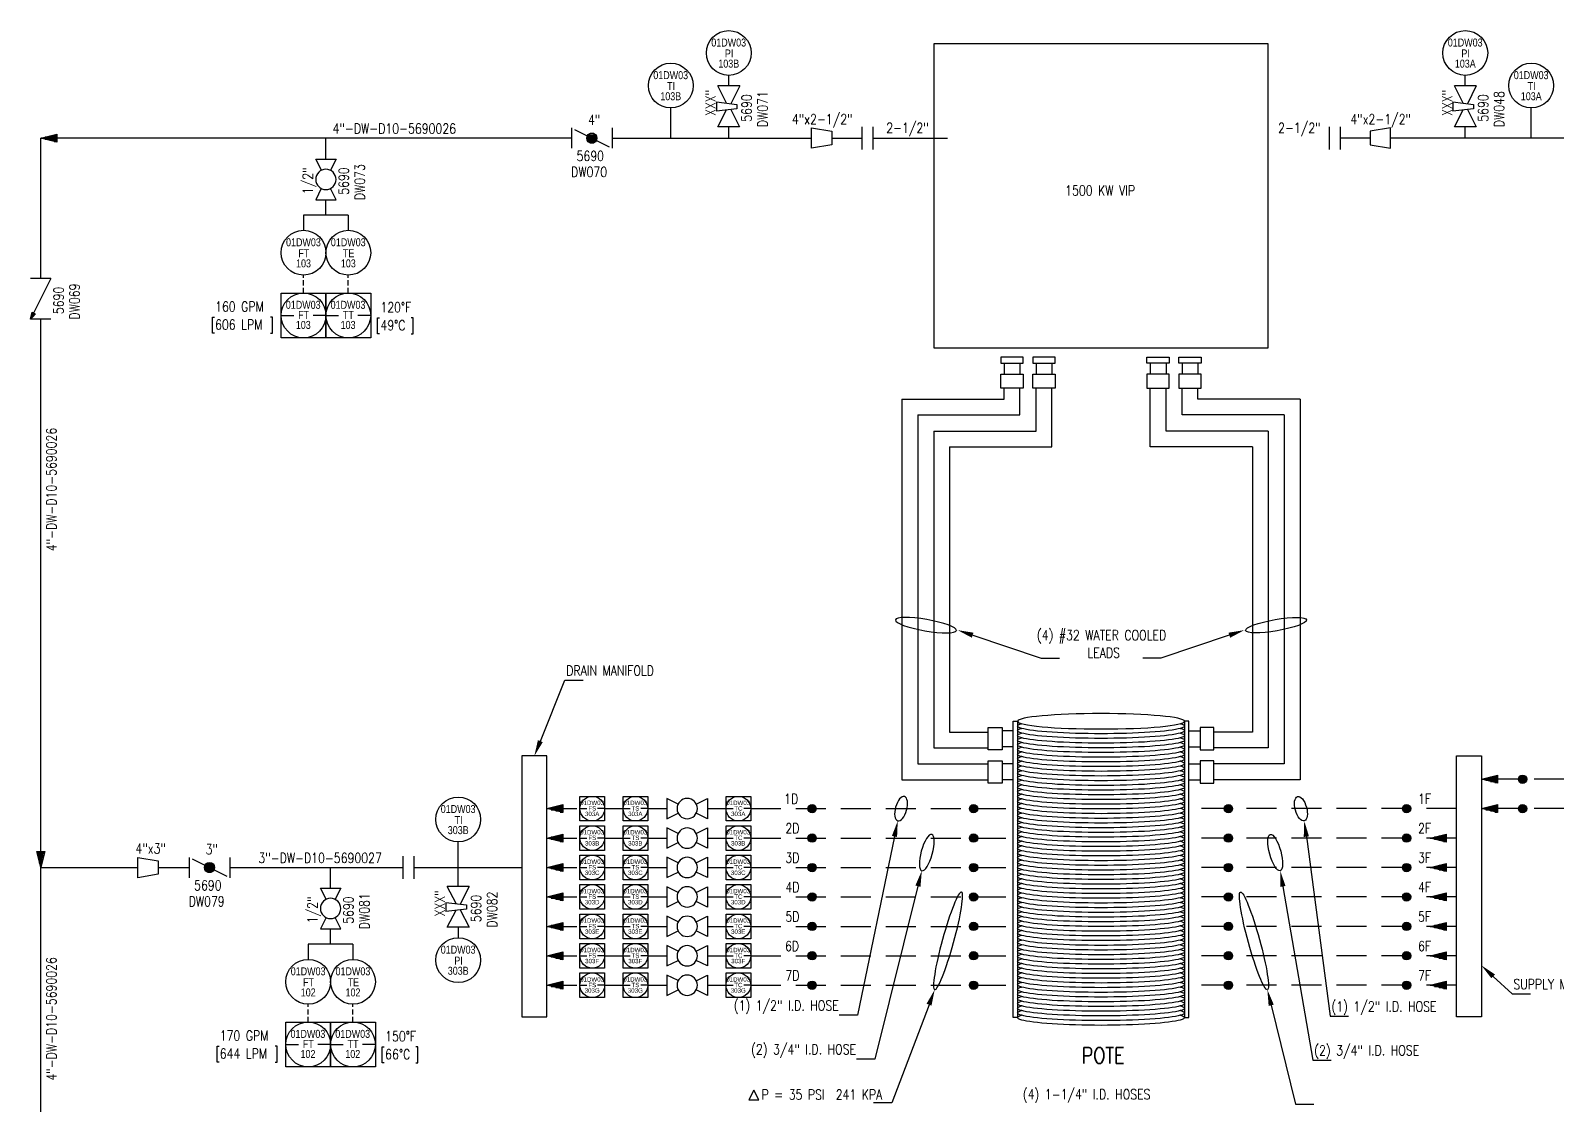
# Model space of a CAD drawing. Header units: inches. Extents: x -80 to 1771, y -447 to 2167.
# Drawn here: x -17.6 to 364.1, y 284.8 to 553.4 of the extents above; entities that cross this region are included whole.
import ezdxf
from ezdxf import colors
from ezdxf.entities.mleader import LeaderData, LeaderLine
from ezdxf.enums import TextEntityAlignment as Align
from ezdxf.math import Vec2, Vec3

# ---------------------------------------------------------------- set-up
doc = ezdxf.new("R2010")
doc.units = ezdxf.units.IN
doc.header["$MEASUREMENT"] = 0
doc.linetypes.add('DASHED', pattern=[0.75, 0.5, -0.25])
doc.linetypes.add('ISA 5.3.2-6', pattern=[19.05, 12.7, -6.35])
for name, color, linetype in [('23.24.E.', 4, 'ISA 5.3.2-6'), ('PEQUIP', 3, 'Continuous'), ('R01equipos', 3, 'Continuous'), ('Rinstrumentos', 2, 'Continuous'), ('RTTEXT', 2, 'Continuous'), ('Rvalvulas', 3, 'Continuous'), ('Tx_DDIM', 1, 'Continuous'), ('Tx_P_AEREO', 4, 'Continuous'), ('Tx_TEXT', 3, 'Continuous')]:
    doc.layers.add(name, color=color, linetype=linetype)
doc.styles.add('ROMANS', font='romans')
doc.styles.get("Standard").update_dxf_attribs({"font": 'arial.ttf'})

# ---------------------------------------------------------------- blocks, each defined once
blk = doc.blocks.new('reducc concentrica')
at = {"layer": 'PEQUIP'}
for p, q in [((0, -2.54), (0, 2.54)), ((0, 2.54), (5.08, 1.69)), ((5.08, 1.69), (5.08, -1.69)), ((5.08, -1.69), (0, -2.54))]:
    blk.add_line(p, q, dxfattribs=at)
blk = doc.blocks.new('union bridada')
at = {"layer": 'R01equipos'}
for p, q in [((-1.46, 2.85), (-1.46, -2.85)), ((1.29, 2.85), (1.29, -2.85))]:
    blk.add_line(p, q, dxfattribs=at)
blk = doc.blocks.new('FPRO')
at = {"color": 3, "linetype": 'Continuous'}
for p, q in [((-4.2, 1.05), (-5, 1.05)), ((-2.8, 0.7), (-5, 0.7)), ((-1.4, 0.35), (-5, 0.35)), ((0, 0), (-5, 0)), ((-1.4, -0.35), (-5, -0.35)), ((-2.8, -0.7), (-5, -0.7)), ((-4.2, -1.05), (-5, -1.05))]:
    blk.add_line(p, q, dxfattribs=at)
blk.add_lwpolyline([(-5, 1.25), (0, 0), (-5, -1.25)], close=True, dxfattribs=at)
blk = doc.blocks.new('FLECHA')
at = {"xscale": 0.9999979999999999, "yscale": -0.9999979999999999, "rotation": 90}
blk.add_blockref('FPRO', (0, 0), dxfattribs=at)
blk = doc.blocks.new('vretencion')
at = {"layer": 'PEQUIP'}
for p, q in [((-5.08, 2.54), (-5.08, -2.54)), ((-5.08, 2.54), (5.08, -2.54)), ((5.08, 2.54), (5.08, -2.54)), ((3.38, -2.16), (3.75, -1.4)), ((5.08, -2.54), (3.38, -2.16)), ((3.75, -1.4), (5.08, -2.54))]:
    blk.add_line(p, q, dxfattribs=at)
for points in [[(3.45, -2.01), (4.06, -2.31)], [(3.53, -1.86), (4.74, -2.46)], [(3.6, -1.71), (4.81, -2.31)], [(3.68, -1.56), (4.28, -1.86)]]:
    blk.add_lwpolyline(points, dxfattribs=at)
blk = doc.blocks.new('inst')
at = {"layer": 'Rinstrumentos', "color": 2, "linetype": 'Continuous'}
blk.add_circle((0, 0), 7, dxfattribs=at)
at = {"layer": 'RTTEXT', "linetype": 'Continuous', "width": 0.8}
for tag, p in [('213', (-0.02, 2.01)), ('XX', (0.11, -1.41)), ('100', (0, -4.58))]:
    blk.add_attdef(tag, text='', height=2.5, dxfattribs=at).set_placement(p, align=Align.CENTER)
blk = doc.blocks.new('Sen')
at = {"layer": 'Rinstrumentos', "color": 2, "linetype": 'Continuous'}
for p, q in [((-7, 7), (-3.02, 7)), ((7, 7), (3.02, 7))]:
    blk.add_line(p, q, dxfattribs=at)
blk.add_lwpolyline([(-7, 14), (7, 14), (7, 0), (-7, 0)], close=True, dxfattribs=at)
blk.add_circle((0, 7), 7, dxfattribs=at)
at = {"layer": 'RTTEXT', "linetype": 'Continuous', "width": 0.8}
for tag, p in [('213', (-0.09, 9.06)), ('110', (-0.07, 2.78)), ('FT', (0.02, 5.91))]:
    blk.add_attdef(tag, text='', height=2.5, dxfattribs=at).set_placement(p, align=Align.CENTER)
blk = doc.blocks.new('vtapon')
at = {"color": 3}
for p, q in [((-4.3, -3.24), (-4.3, 2.22)), ((-0.31, 2.56), (1.97, 2.56)), ((-0.31, 2.56), (0.31, -2.56)), ((1.4, -2.56), (1.97, 2.56)), ((0.31, -2.56), (1.4, -2.56))]:
    blk.add_line(p, q, dxfattribs=at)
at = {"layer": 'PEQUIP'}
for p, q in [((-0.02, 0.03), (-4.3, 2.22)), ((5.88, 2.2), (1.68, 0.03)), ((5.88, -3.23), (5.88, 2.2)), ((-4.3, -3.24), (0.13, -1.04)), ((1.57, -1.04), (5.88, -3.23))]:
    blk.add_line(p, q, dxfattribs=at)
blk = doc.blocks.new('vmariposa')
at = {"layer": 'PEQUIP'}
for p, q in [((-5.08, 2.54), (-5.08, -2.54)), ((-4.32, 2.16), (4.32, -2.16)), ((5.08, 2.54), (5.08, -2.54))]:
    blk.add_line(p, q, dxfattribs=at)
for points in [[(-1.26, 0.17), (1.26, 0.17)], [(-1.16, 0.51), (1.16, 0.51)], [(-0.94, 0.85), (0.94, 0.85)], [(-0.45, 1.19), (0.45, 1.19)], [(-1.26, -0.17), (1.26, -0.17)], [(-1.16, -0.51), (1.16, -0.51)], [(-0.94, -0.85), (0.94, -0.85)], [(-0.45, -1.19), (0.45, -1.19)]]:
    blk.add_lwpolyline(points, dxfattribs=at)
blk.add_circle((0, 0), 1.27, dxfattribs=at)
blk = doc.blocks.new('vesferica')
at = {"layer": 'PEQUIP'}
for p, q in [((-2.28, 1.13), (-5.09, 2.54)), ((-5.09, 2.54), (-5.09, -2.54)), ((2.28, 1.14), (5.07, 2.54)), ((5.07, 2.54), (5.07, -2.54)), ((-5.09, -2.54), (-2.28, -1.14)), ((5.07, -2.54), (2.27, -1.14))]:
    blk.add_line(p, q, dxfattribs=at)
blk.add_circle((0, 0), 2.54, dxfattribs=at)

msp = doc.modelspace()

# ---------------------------------------------------------------- hatches: boundary and pattern name
at = {"layer": 'Tx_P_AEREO', "ltscale": 0.5}
h = msp.add_hatch(color=4, dxfattribs=at)
h.dxf.hatch_style = 1
h.paths.add_polyline_path([(356.43, 366.32, 1), (354.34, 366.32, 1)])
h = msp.add_hatch(color=4, dxfattribs=at)
h.dxf.hatch_style = 1
h.paths.add_polyline_path([(178.84, 358.96, 1), (176.76, 358.96, 1)])
h = msp.add_hatch(color=4, dxfattribs=at)
h.dxf.hatch_style = 1
h.paths.add_polyline_path([(219.2, 358.96, 1), (217.11, 358.96, 1)])
h = msp.add_hatch(color=4, dxfattribs=at)
h.dxf.hatch_style = 1
h.paths.add_polyline_path([(282.93, 358.96, 1), (280.84, 358.96, 1)])
h = msp.add_hatch(color=4, dxfattribs=at)
h.dxf.hatch_style = 1
h.paths.add_polyline_path([(327.44, 358.96, 1), (325.35, 358.96, 1)])
h = msp.add_hatch(color=4, dxfattribs=at)
h.dxf.hatch_style = 1
h.paths.add_polyline_path([(356.43, 358.96, 1), (354.34, 358.96, 1)])
h = msp.add_hatch(color=4, dxfattribs=at)
h.dxf.hatch_style = 1
h.paths.add_polyline_path([(178.84, 351.61, 1), (176.76, 351.61, 1)])
h = msp.add_hatch(color=4, dxfattribs=at)
h.dxf.hatch_style = 1
h.paths.add_polyline_path([(219.2, 351.61, 1), (217.11, 351.61, 1)])
h = msp.add_hatch(color=4, dxfattribs=at)
h.dxf.hatch_style = 1
h.paths.add_polyline_path([(282.93, 351.61, 1), (280.84, 351.61, 1)])
h = msp.add_hatch(color=4, dxfattribs=at)
h.dxf.hatch_style = 1
h.paths.add_polyline_path([(327.44, 351.61, 1), (325.35, 351.61, 1)])
h = msp.add_hatch(color=4, dxfattribs=at)
h.dxf.hatch_style = 1
h.paths.add_polyline_path([(178.84, 344.25, 1), (176.76, 344.25, 1)])
h = msp.add_hatch(color=4, dxfattribs=at)
h.dxf.hatch_style = 1
h.paths.add_polyline_path([(219.2, 344.25, 1), (217.11, 344.25, 1)])
h = msp.add_hatch(color=4, dxfattribs=at)
h.dxf.hatch_style = 1
h.paths.add_polyline_path([(282.93, 344.25, 1), (280.84, 344.25, 1)])
h = msp.add_hatch(color=4, dxfattribs=at)
h.dxf.hatch_style = 1
h.paths.add_polyline_path([(327.44, 344.25, 1), (325.35, 344.25, 1)])
h = msp.add_hatch(color=4, dxfattribs=at)
h.dxf.hatch_style = 1
h.paths.add_polyline_path([(178.84, 336.9, 1), (176.76, 336.9, 1)])
h = msp.add_hatch(color=4, dxfattribs=at)
h.dxf.hatch_style = 1
h.paths.add_polyline_path([(219.2, 336.9, 1), (217.11, 336.9, 1)])
h = msp.add_hatch(color=4, dxfattribs=at)
h.dxf.hatch_style = 1
h.paths.add_polyline_path([(282.93, 336.9, 1), (280.84, 336.9, 1)])
h = msp.add_hatch(color=4, dxfattribs=at)
h.dxf.hatch_style = 1
h.paths.add_polyline_path([(327.44, 336.9, 1), (325.35, 336.9, 1)])
h = msp.add_hatch(color=4, dxfattribs=at)
h.dxf.hatch_style = 1
h.paths.add_polyline_path([(178.84, 329.54, 1), (176.76, 329.54, 1)])
h = msp.add_hatch(color=4, dxfattribs=at)
h.dxf.hatch_style = 1
h.paths.add_polyline_path([(219.2, 329.54, 1), (217.11, 329.54, 1)])
h = msp.add_hatch(color=4, dxfattribs=at)
h.dxf.hatch_style = 1
h.paths.add_polyline_path([(282.93, 329.54, 1), (280.84, 329.54, 1)])
h = msp.add_hatch(color=4, dxfattribs=at)
h.dxf.hatch_style = 1
h.paths.add_polyline_path([(327.44, 329.54, 1), (325.35, 329.54, 1)])
h = msp.add_hatch(color=4, dxfattribs=at)
h.dxf.hatch_style = 1
h.paths.add_polyline_path([(178.84, 322.19, 1), (176.76, 322.19, 1)])
h = msp.add_hatch(color=4, dxfattribs=at)
h.dxf.hatch_style = 1
h.paths.add_polyline_path([(219.2, 322.19, 1), (217.11, 322.19, 1)])
h = msp.add_hatch(color=4, dxfattribs=at)
h.dxf.hatch_style = 1
h.paths.add_polyline_path([(282.93, 322.19, 1), (280.84, 322.19, 1)])
h = msp.add_hatch(color=4, dxfattribs=at)
h.dxf.hatch_style = 1
h.paths.add_polyline_path([(327.44, 322.19, 1), (325.35, 322.19, 1)])
h = msp.add_hatch(color=4, dxfattribs=at)
h.dxf.hatch_style = 1
h.paths.add_polyline_path([(178.84, 314.83, 1), (176.76, 314.83, 1)])
h = msp.add_hatch(color=4, dxfattribs=at)
h.dxf.hatch_style = 1
h.paths.add_polyline_path([(219.2, 314.83, 1), (217.11, 314.83, 1)])
h = msp.add_hatch(color=4, dxfattribs=at)
h.dxf.hatch_style = 1
h.paths.add_polyline_path([(282.93, 314.83, 1), (280.84, 314.83, 1)])
h = msp.add_hatch(color=4, dxfattribs=at)
h.dxf.hatch_style = 1
h.paths.add_polyline_path([(327.44, 314.83, 1), (325.35, 314.83, 1)])

# ---------------------------------------------------------------- linework, layer by layer
at = {"layer": '23.24.E.', "color": 2, "linetype": 'Continuous', "ltscale": 0.1}
for p, q in [((156.97, 539.55), (156.97, 542.19)), ((341.07, 539.55), (341.07, 542.19)), ((142.47, 526.52), (142.47, 534.04)), ((357.56, 526.52), (357.56, 534.04)), ((156.97, 526.52), (156.97, 529.37)), ((341.07, 526.52), (341.07, 529.37)), ((56.27, 507.3), (56.27, 511.12)), ((50.67, 507.3), (50.67, 503.48)), ((61.87, 507.3), (50.67, 507.3)), ((61.87, 507.3), (61.87, 503.48)), ((89.34, 339.54), (89.34, 350.66)), ((57.44, 325.13), (57.44, 328.96)), ((89.34, 329.36), (89.34, 326.72)), ((51.84, 325.13), (51.84, 321.31)), ((63.04, 325.13), (51.84, 325.13)), ((63.04, 325.13), (63.04, 321.31))]:
    msp.add_line(p, q, dxfattribs=at)
at = {"layer": '23.24.E.', "color": 2, "ltscale": 0.1}
for p, q in [((50.67, 487.81), (50.67, 492.28)), ((61.87, 487.81), (61.87, 492.28)), ((51.84, 305.64), (51.84, 310.11)), ((63.04, 305.64), (63.04, 310.11))]:
    msp.add_line(p, q, dxfattribs=at)
at = {"layer": 'Rvalvulas'}
for p, q in [((225.78, 470.31), (225.78, 467.55)), ((229.74, 470.31), (229.74, 467.55)), ((233.77, 470.31), (233.77, 467.55)), ((237.73, 470.31), (237.73, 467.55)), ((262.31, 470.31), (262.31, 467.55)), ((266.27, 470.31), (266.27, 467.55)), ((270.3, 470.31), (270.3, 467.55)), ((274.26, 470.31), (274.26, 467.55)), ((225.78, 461.29), (225.78, 464.06)), ((229.74, 457.33), (229.74, 464.06)), ((233.77, 453.31), (233.77, 464.06)), ((237.73, 449.35), (237.73, 464.06)), ((262.31, 449.35), (262.31, 464.06)), ((266.27, 453.31), (266.27, 464.06)), ((270.3, 457.33), (270.3, 464.06)), ((274.26, 461.29), (274.26, 464.06)), ((200.24, 461.29), (225.78, 461.29)), ((200.24, 461.29), (200.24, 366.16)), ((299.8, 461.29), (274.26, 461.29)), ((299.8, 461.29), (299.8, 366.16)), ((204.2, 457.33), (229.74, 457.33)), ((204.2, 457.33), (204.2, 370.12)), ((295.84, 457.33), (270.3, 457.33)), ((295.84, 457.33), (295.84, 370.12)), ((208.22, 453.31), (233.77, 453.31)), ((208.22, 453.31), (208.22, 374.15)), ((291.81, 453.31), (266.27, 453.31)), ((291.81, 453.31), (291.81, 374.15)), ((212.18, 449.35), (237.73, 449.35)), ((212.18, 449.35), (212.18, 378.11)), ((287.85, 449.35), (262.31, 449.35)), ((287.85, 449.35), (287.85, 378.11)), ((212.18, 378.11), (221.78, 378.11)), ((228.03, 378.41), (225.27, 378.41)), ((272, 378.41), (274.77, 378.41)), ((287.85, 378.11), (278.26, 378.11)), ((208.22, 374.15), (221.78, 374.15)), ((228.03, 374.45), (225.27, 374.45)), ((272, 374.45), (274.77, 374.45)), ((291.81, 374.15), (278.26, 374.15)), ((204.2, 370.12), (221.78, 370.12)), ((228.03, 370.12), (225.27, 370.12)), ((272, 370.12), (274.77, 370.12)), ((295.84, 370.12), (278.26, 370.12)), ((200.24, 366.16), (221.78, 366.16)), ((228.03, 366.16), (225.27, 366.16)), ((272, 366.16), (274.77, 366.16)), ((299.8, 366.16), (278.26, 366.16))]:
    msp.add_line(p, q, dxfattribs=at)
for points in [[(291.81, 550.1), (208.22, 550.1), (208.22, 474.1), (291.81, 474.1)], [(230.54, 471.8), (224.98, 471.8), (224.98, 470.31), (230.54, 470.31)], [(238.53, 471.8), (232.97, 471.8), (232.97, 470.31), (238.53, 470.31)], [(261.51, 471.8), (267.06, 471.8), (267.06, 470.31), (261.51, 470.31)], [(269.5, 471.8), (275.05, 471.8), (275.05, 470.31), (269.5, 470.31)], [(230.54, 464.06), (224.98, 464.06), (224.98, 467.55), (230.54, 467.55)], [(238.53, 464.06), (232.97, 464.06), (232.97, 467.55), (238.53, 467.55)], [(261.51, 464.06), (267.06, 464.06), (267.06, 467.55), (261.51, 467.55)], [(269.5, 464.06), (275.05, 464.06), (275.05, 467.55), (269.5, 467.55)], [(221.78, 373.66), (221.78, 379.21), (225.27, 379.21), (225.27, 373.66)], [(228.03, 380.79), (229.15, 380.79), (229.15, 306.74), (228.03, 306.74)], [(272, 380.79), (270.88, 380.79), (270.88, 306.74), (272, 306.74)], [(278.26, 373.66), (278.26, 379.21), (274.77, 379.21), (274.77, 373.66)], [(221.78, 365.36), (221.78, 370.91), (225.27, 370.91), (225.27, 365.36)], [(278.26, 365.36), (278.26, 370.91), (274.77, 370.91), (274.77, 365.36)]]:
    msp.add_lwpolyline(points, close=True, dxfattribs=at)
at = {"layer": 'Tx_DDIM', "color": 1, "extrusion": (0, 0, -1)}
for centre, major_axis, ratio in [((206.24, 404.82), (-7.63, 1.33), 0.184581), ((200.05, 358.96), (-0.84, -3.04), 0.45381), ((206.47, 347.99), (-1.25, -4.53), 0.304361), ((211.79, 325.92), (-3.36, -12.2), 0.112976)]:
    msp.add_ellipse(centre, major_axis=major_axis, ratio=ratio, dxfattribs=at)
at = {"layer": 'Tx_DDIM', "color": 1}
for centre, major_axis, ratio in [((293.79, 404.82), (7.63, 1.33), 0.184581), ((299.99, 358.96), (0.84, -3.04), 0.45381), ((293.56, 347.99), (1.25, -4.53), 0.304361), ((288.24, 325.92), (3.36, -12.2), 0.112976)]:
    msp.add_ellipse(centre, major_axis=major_axis, ratio=ratio, dxfattribs=at)
at = {"layer": 'Tx_P_AEREO', "color": 4, "ltscale": 0.5}
for p, q in [((117.68, 526.52), (-15.02, 526.52)), ((-15.02, 491.45), (-15.02, 526.52)), ((56.27, 521.28), (56.27, 526.52)), ((127.85, 526.52), (177.69, 526.52)), ((182.77, 526.52), (190.2, 526.52)), ((192.95, 526.52), (211.64, 526.52)), ((317.27, 526.52), (309.83, 526.52)), ((372.19, 526.52), (322.35, 526.52)), ((-15.02, 250.64), (-15.02, 481.29)), ((-15.02, 344.25), (9.23, 344.25)), ((14.31, 344.25), (22.09, 344.25)), ((32.25, 344.25), (75.48, 344.25)), ((57.42, 339.12), (57.42, 344.07)), ((78.23, 344.25), (105.25, 344.25))]:
    msp.add_line(p, q, dxfattribs=at)
at = {"layer": 'Tx_P_AEREO', "color": 4, "linetype": 'DASHED', "ltscale": 15}
for p, q in [((399.54, 366.32), (345.5, 366.32)), ((111.49, 358.96), (119.93, 358.96)), ((125.93, 358.96), (130.72, 358.96)), ((136.72, 358.96), (141.5, 358.96)), ((151.66, 358.96), (156.45, 358.96)), ((162.45, 358.96), (228.03, 358.96)), ((338.87, 358.96), (272, 358.96)), ((399.54, 358.96), (345.5, 358.96)), ((111.49, 351.61), (119.93, 351.61)), ((125.93, 351.61), (130.72, 351.61)), ((136.72, 351.61), (141.5, 351.61)), ((151.66, 351.61), (156.45, 351.61)), ((162.45, 351.61), (228.03, 351.61)), ((338.87, 351.61), (272, 351.61)), ((111.49, 344.25), (119.93, 344.25)), ((125.93, 344.25), (130.72, 344.25)), ((136.72, 344.25), (141.5, 344.25)), ((151.66, 344.25), (156.45, 344.25)), ((162.45, 344.25), (228.03, 344.25)), ((338.87, 344.25), (272, 344.25)), ((111.49, 336.9), (119.93, 336.9)), ((125.93, 336.9), (130.72, 336.9)), ((136.72, 336.9), (141.5, 336.9)), ((151.66, 336.9), (156.45, 336.9)), ((162.45, 336.9), (228.03, 336.9)), ((338.87, 336.9), (272, 336.9)), ((111.49, 329.54), (119.93, 329.54)), ((125.93, 329.54), (130.72, 329.54)), ((136.72, 329.54), (141.5, 329.54)), ((151.66, 329.54), (156.45, 329.54)), ((162.45, 329.54), (228.03, 329.54)), ((338.87, 329.54), (272, 329.54)), ((111.49, 322.19), (119.93, 322.19)), ((125.93, 322.19), (130.72, 322.19)), ((136.72, 322.19), (141.5, 322.19)), ((151.66, 322.19), (156.45, 322.19)), ((162.45, 322.19), (228.03, 322.19)), ((338.87, 322.19), (272, 322.19)), ((111.49, 314.83), (119.93, 314.83)), ((125.93, 314.83), (130.72, 314.83)), ((136.72, 314.83), (141.5, 314.83)), ((151.66, 314.83), (156.45, 314.83)), ((162.45, 314.83), (228.03, 314.83)), ((338.87, 314.83), (272, 314.83))]:
    msp.add_line(p, q, dxfattribs=at)
at = {"layer": 'Tx_P_AEREO', "color": 3}
for points in [[(111.49, 306.93), (111.49, 372.13), (105.25, 372.13), (105.25, 306.93)], [(338.87, 306.93), (338.87, 372.13), (345.11, 372.13), (345.11, 306.93)]]:
    msp.add_lwpolyline(points, close=True, dxfattribs=at)
at = {"layer": 'Tx_P_AEREO', "color": 4, "ltscale": 0.5}
for centre in [(355.38, 366.32), (177.8, 358.96), (218.15, 358.96), (281.88, 358.96), (326.4, 358.96), (355.38, 358.96), (177.8, 351.61), (218.15, 351.61), (281.88, 351.61), (326.4, 351.61), (177.8, 344.25), (218.15, 344.25), (281.88, 344.25), (326.4, 344.25), (177.8, 336.9), (218.15, 336.9), (281.88, 336.9), (326.4, 336.9), (177.8, 329.54), (218.15, 329.54), (281.88, 329.54), (326.4, 329.54), (177.8, 322.19), (218.15, 322.19), (281.88, 322.19), (326.4, 322.19), (177.8, 314.83), (218.15, 314.83), (281.88, 314.83), (326.4, 314.83)]:
    msp.add_circle(centre, 1.04, dxfattribs=at)
at = {"layer": 'Tx_P_AEREO', "color": 3, "extrusion": (0, 0, -1)}
msp.add_ellipse((250.02, 380.79), major_axis=(-20.86, 0), ratio=0.092224, dxfattribs=at)
for centre in [(250.02, 379.61), (250.02, 378.44), (250.02, 377.26), (250.02, 376.09), (250.02, 374.91), (250.02, 373.74), (250.02, 372.56), (250.02, 371.39), (250.02, 370.21), (250.02, 369.04), (250.02, 367.86), (250.02, 366.68), (250.02, 365.51), (250.02, 364.33), (250.02, 363.16), (250.02, 361.98), (250.02, 360.81), (250.02, 359.63), (250.02, 358.46), (250.02, 357.28), (250.02, 356.11), (250.02, 354.93), (250.02, 353.76), (250.02, 352.58), (250.02, 351.41), (250.02, 350.23), (250.02, 349.06), (250.02, 347.88), (250.02, 346.7), (250.02, 345.53), (250.02, 344.35), (250.02, 343.18), (250.02, 342), (250.02, 340.83), (250.02, 339.65), (250.02, 338.48), (250.02, 337.3), (250.02, 336.13), (250.02, 334.95), (250.02, 333.78), (250.02, 332.6), (250.02, 331.43), (250.02, 330.25), (250.02, 329.08), (250.02, 327.9), (250.02, 326.72), (250.02, 325.55), (250.02, 324.37), (250.02, 323.2), (250.02, 322.02), (250.02, 320.85), (250.02, 319.67), (250.02, 318.5), (250.02, 317.32), (250.02, 316.15), (250.02, 314.97), (250.02, 313.8), (250.02, 312.62), (250.02, 311.45), (250.02, 310.27), (250.02, 309.1), (250.02, 307.92), (250.02, 306.74)]:
    msp.add_ellipse(centre, major_axis=(-20.86, 0), ratio=0.092224, start_param=2.831237, end_param=6.593541, dxfattribs=at)
at = {"layer": 'Tx_TEXT'}
for points in [[(28.39, 477.8), (27.89, 477.8), (27.89, 481.8), (28.39, 481.8)], [(42.4, 477.8), (42.9, 477.8), (42.9, 481.8), (42.4, 481.8)], [(69.65, 477.64), (69.15, 477.64), (69.15, 481.64), (69.65, 481.64)], [(77.55, 477.64), (78.05, 477.64), (78.05, 481.64), (77.55, 481.64)], [(29.56, 295.64), (29.06, 295.64), (29.06, 299.64), (29.56, 299.64)], [(43.57, 295.64), (44.07, 295.64), (44.07, 299.64), (43.57, 299.64)], [(70.82, 295.47), (70.32, 295.47), (70.32, 299.47), (70.82, 299.47)], [(78.73, 295.47), (79.23, 295.47), (79.23, 299.47), (78.73, 299.47)], [(163.21, 288.62), (161.95, 286.22), (164.47, 286.22), (163.21, 288.62)]]:
    msp.add_lwpolyline(points, dxfattribs=at)

# ---------------------------------------------------------------- block references
for name, p, xscale, yscale, zscale, values in [('inst', (156.97, 547.79), 0.8000000000001819, 0.8000000000001819, 0.8000000000001819, {'213': '01DW03', '100': '103B', 'XX': 'PI'}), ('inst', (341.07, 547.79), 0.8000000000001819, 0.8000000000001819, 0.8000000000001819, {'213': '01DW03', '100': '103A', 'XX': 'PI'}), ('inst', (142.47, 539.64), 0.8000000000001819, 0.8000000000001819, 0.8000000000001819, {'213': '01DW03', '100': '103B', 'XX': 'TI'}), ('inst', (357.56, 539.64), 0.8000000000001819, 0.8000000000001819, 0.8000000000001819, {'213': '01DW03', '100': '103A', 'XX': 'TI'}), ('inst', (50.67, 497.88), 0.8000000000001819, 0.8000000000001819, 0.8000000000001819, {'213': '01DW03', '100': '103', 'XX': 'FT'}), ('inst', (61.87, 497.88), 0.8000000000001819, 0.8000000000001819, 0.8000000000001819, {'213': '01DW03', '100': '103', 'XX': 'TE'}), ('Sen', (50.67, 476.61), 0.8000000000001819, 0.8000000000001819, 0.8000000000001819, {'213': '01DW03', '110': '103', 'FT': 'FT'}), ('Sen', (61.87, 476.61), 0.8000000000001819, 0.8000000000001819, 0.8000000000001819, {'213': '01DW03', '110': '103', 'FT': 'TT'}), ('inst', (89.34, 356.26), 0.8000000000001819, 0.8000000000001819, 0.8000000000001819, {'213': '01DW03', '100': '303B', 'XX': 'TI'}), ('Sen', (122.85, 355.88), 0.4400000000001001, 0.4400000000001001, 0.4400000000001001, {'213': '01DW03', '110': '303A', 'FT': 'FS'}), ('Sen', (133.64, 355.88), 0.4400000000001001, 0.4400000000001001, 0.4400000000001001, {'213': '01DW03', '110': '303A', 'FT': 'TS'}), ('Sen', (159.37, 355.88), 0.4400000000001001, 0.4400000000001001, 0.4400000000001001, {'213': '01DW03', '110': '303A', 'FT': 'TC'}), ('Sen', (122.85, 348.53), 0.4400000000001001, 0.4400000000001001, 0.4400000000001001, {'213': '01DW03', '110': '303B', 'FT': 'FS'}), ('Sen', (133.64, 348.53), 0.4400000000001001, 0.4400000000001001, 0.4400000000001001, {'213': '01DW03', '110': '303B', 'FT': 'TS'}), ('Sen', (159.37, 348.53), 0.4400000000001001, 0.4400000000001001, 0.4400000000001001, {'213': '01DW03', '110': '303B', 'FT': 'TC'}), ('Sen', (122.85, 341.17), 0.4400000000001001, 0.4400000000001001, 0.4400000000001001, {'213': '01DW03', '110': '303C', 'FT': 'FS'}), ('Sen', (133.64, 341.17), 0.4400000000001001, 0.4400000000001001, 0.4400000000001001, {'213': '01DW03', '110': '303C', 'FT': 'TS'}), ('Sen', (159.37, 341.17), 0.4400000000001001, 0.4400000000001001, 0.4400000000001001, {'213': '01DW03', '110': '303C', 'FT': 'TC'}), ('Sen', (122.85, 333.82), 0.4400000000001001, 0.4400000000001001, 0.4400000000001001, {'213': '01DW03', '110': '303D', 'FT': 'FS'}), ('Sen', (133.64, 333.82), 0.4400000000001001, 0.4400000000001001, 0.4400000000001001, {'213': '01DW03', '110': '303D', 'FT': 'TS'}), ('Sen', (159.37, 333.82), 0.4400000000001001, 0.4400000000001001, 0.4400000000001001, {'213': '01DW03', '110': '303D', 'FT': 'TC'}), ('Sen', (122.85, 326.46), 0.4400000000001001, 0.4400000000001001, 0.4400000000001001, {'213': '01DW03', '110': '303E', 'FT': 'FS'}), ('Sen', (133.64, 326.46), 0.4400000000001001, 0.4400000000001001, 0.4400000000001001, {'213': '01DW03', '110': '303E', 'FT': 'TS'}), ('Sen', (159.37, 326.46), 0.4400000000001001, 0.4400000000001001, 0.4400000000001001, {'213': '01DW03', '110': '303E', 'FT': 'TC'}), ('inst', (89.34, 321.12), 0.8000000000001819, 0.8000000000001819, 0.8000000000001819, {'213': '01DW03', '100': '303B', 'XX': 'PI'}), ('Sen', (122.85, 319.11), 0.4400000000001001, 0.4400000000001001, 0.4400000000001001, {'213': '01DW03', '110': '303F', 'FT': 'FS'}), ('Sen', (133.64, 319.11), 0.4400000000001001, 0.4400000000001001, 0.4400000000001001, {'213': '01DW03', '110': '303F', 'FT': 'TS'}), ('Sen', (159.37, 319.11), 0.4400000000001001, 0.4400000000001001, 0.4400000000001001, {'213': '01DW03', '110': '303F', 'FT': 'TC'}), ('inst', (51.84, 315.71), 0.8000000000001819, 0.8000000000001819, 0.8000000000001819, {'213': '01DW03', '100': '102', 'XX': 'FT'}), ('inst', (63.04, 315.71), 0.8000000000001819, 0.8000000000001819, 0.8000000000001819, {'213': '01DW03', '100': '102', 'XX': 'TE'}), ('Sen', (122.85, 311.75), 0.4400000000001001, 0.4400000000001001, 0.4400000000001001, {'213': '01DW03', '110': '303G', 'FT': 'FS'}), ('Sen', (133.64, 311.75), 0.4400000000001001, 0.4400000000001001, 0.4400000000001001, {'213': '01DW03', '110': '303G', 'FT': 'TS'}), ('Sen', (159.37, 311.75), 0.4400000000001001, 0.4400000000001001, 0.4400000000001001, {'213': '01DW03', '110': '303G', 'FT': 'TC'}), ('Sen', (51.84, 294.44), 0.8000000000001819, 0.8000000000001819, 0.8000000000001819, {'213': '01DW03', '110': '102', 'FT': 'FT'}), ('Sen', (63.04, 294.44), 0.8000000000001819, 0.8000000000001819, 0.8000000000001819, {'213': '01DW03', '110': '102', 'FT': 'TT'})]:
    msp.add_blockref(name, p, dxfattribs=dict(xscale=xscale, yscale=yscale, zscale=zscale)).add_auto_attribs(values)
at = {"layer": 'Rvalvulas', "xscale": -1, "rotation": 90}
for name, p in [('vtapon', (156.46, 535.25)), ('vtapon', (340.56, 535.25)), ('vesferica', (56.26, 516.2)), ('vesferica', (57.44, 334.03)), ('vtapon', (88.82, 335.24))]:
    msp.add_blockref(name, p, dxfattribs=at)
at = {"layer": 'Rvalvulas'}
for name, p in [('vmariposa', (122.76, 526.52)), ('reducc concentrica', (177.69, 526.52)), ('reducc concentrica', (9.23, 344.25)), ('vmariposa', (27.17, 344.25))]:
    msp.add_blockref(name, p, dxfattribs=at)
at = {"layer": 'Rvalvulas', "xscale": -1}
for name, p in [('reducc concentrica', (322.35, 526.52)), ('vesferica', (146.58, 358.97)), ('vesferica', (146.58, 351.61)), ('vesferica', (146.58, 344.26)), ('vesferica', (146.58, 336.9)), ('vesferica', (146.58, 329.55)), ('vesferica', (146.58, 322.19)), ('vesferica', (146.58, 314.84))]:
    msp.add_blockref(name, p, dxfattribs=at)
at = {"layer": 'Rvalvulas', "rotation": 270}
msp.add_blockref('vretencion', (-15.02, 486.37), dxfattribs=at)
at = {"layer": 'Tx_P_AEREO', "xscale": -0.8, "yscale": 0.8, "zscale": 0.8}
for p, rotation in [((-15.02, 526.52), 90.00000000000007), ((345.11, 366.32), 90.00000000000007), ((111.49, 358.96), 90.00000000000007), ((345.11, 358.96), 90.00000000000007), ((111.49, 351.61), 90.00000000000007), ((332.29, 351.61), 90.00000000000007), ((-15.02, 344.25), 180), ((111.49, 344.25), 90.00000000000007), ((332.29, 344.25), 90.00000000000007), ((111.49, 336.9), 90.00000000000007), ((332.29, 336.9), 90.00000000000007), ((111.49, 329.54), 90.00000000000007), ((332.29, 329.54), 90.00000000000007), ((111.49, 322.19), 90.00000000000007), ((332.29, 322.19), 90.00000000000007), ((111.49, 314.83), 90.00000000000007), ((332.29, 314.83), 90.00000000000007)]:
    msp.add_blockref('FLECHA', p, dxfattribs=dict(at, rotation=rotation))
at = {"layer": 'Tx_P_AEREO', "color": 3, "xscale": -1}
msp.add_blockref('union bridada', (191.49, 526.52), dxfattribs=at)
at = {"layer": 'Tx_P_AEREO', "color": 3}
for p in [(308.54, 526.52), (76.94, 344.25)]:
    msp.add_blockref('union bridada', p, dxfattribs=at)

# ---------------------------------------------------------------- texts
at = {"layer": 'RTTEXT', "color": 4, "style": 'ROMANS', "width": 0.8}
msp.add_text('POTE', height=4, dxfattribs=at).set_placement((250.55, 295.29), align=Align.CENTER)
at = {"layer": 'Tx_TEXT', "style": 'ROMANS', "width": 0.8}
for s, p in [('XXX"', (151.16, 532.04)), ('XXX"', (335.27, 532.04)), ('5690', (160.18, 530.61)), ('DW071', (164.18, 529.25)), ('5690', (344.29, 530.61)), ('DW048', (348.28, 529.25)), ('DW073', (63.48, 511.01)), ('1/2"', (50.46, 512.5)), ('5690', (59.48, 512.36)), ('5690', (-11.81, 482.53)), ('DW069', (-7.82, 481.18)), ('4"-DW-D10-5690026', (-13.6, 423.27)), ('1/2"', (51.63, 330.33)), ('5690', (60.65, 330.2)), ('DW081', (64.65, 328.84)), ('XXX"', (83.53, 332.03)), ('5690', (92.55, 330.6)), ('DW082', (96.55, 329.24)), ('4"-DW-D10-5690026', (-13.6, 290.99))]:
    msp.add_text(s, height=2.5, rotation=90, dxfattribs=at).set_placement(p, align=Align.TOP_LEFT)
for s, p in [('4"', (121.78, 532.33)), ('4"x2-1/2"', (172.76, 532.51)), ('2-1/2"', (196.33, 530.32)), ('2-1/2"', (294.29, 530.32)), ('4"x2-1/2"', (312.34, 532.51)), ('4"-DW-D10-5690026', (57.94, 530.15)), ('5690', (118.93, 523.31)), ('DW070', (117.57, 519.31)), ('1500 KW VIP', (241.06, 514.67)), ('160 GPM', (28.57, 485.66)), ('120°F', (69.9, 485.5)), ('606 LPM', (28.57, 481.16)), ('49°C', (69.9, 481)), ('(4) #32 WATER COOLED', (234, 403.56)), ('LEADS', (246.61, 399.16)), ('DRAIN MANIFOLD', (116.33, 394.71)), ('1D', (170.83, 362.66)), ('1F', (329.27, 362.66)), ('2D', (171.12, 355.3)), ('2F', (329.27, 355.3)), ('4"x3"', (8.66, 350.24)), ('3"', (26.19, 350.06)), ('3"-DW-D10-5690027', (39.39, 347.89)), ('3D', (171.12, 347.95)), ('3F', (329.27, 347.95)), ('5690', (23.33, 341.04)), ('4D', (171.12, 340.59)), ('4F', (329.27, 340.59)), ('DW079', (21.97, 337.04)), ('5D', (171.12, 333.24)), ('5F', (329.27, 333.24)), ('6D', (171.02, 325.88)), ('6F', (329.27, 325.88)), ('7D', (171.12, 318.53)), ('7F', (329.27, 318.53)), ('SUPPLY MANIFOLD', (353.08, 316.36)), ('(1) 1/2" I.D. HOSE', (158.23, 311.03)), ('(1) 1/2" I.D. HOSE', (307.64, 310.77)), ('170 GPM', (29.74, 303.5)), ('150°F', (71.08, 303.33)), ('644 LPM', (29.74, 299)), ('66°C', (71.08, 298.83)), ('(2) 3/4" I.D. HOSE', (162.55, 300.06)), ('(2) 3/4" I.D. HOSE', (303.32, 299.8)), ('P = 35 PSI  241 KPA', (165.17, 288.76)), ('(4) 1-1/4" I.D. HOSES', (230.49, 288.83))]:
    msp.add_text(s, height=2.5, dxfattribs=at).set_placement(p, align=Align.TOP_LEFT)

# ---------------------------------------------------------------- leaders
at = {"layer": 'Tx_DDIM', "color": 1}
ml = msp.add_multileader_mtext('Standard', dxfattribs=at)
ml.set_content('', color=1)
ml.set_leader_properties()
ml.build(insert=Vec2(0, 0))
ctx = ml.context
ctx.base_point, ctx.plane_origin = Vec3(239.61, 396.54), Vec3(232.17, 399.46)
notes = []
notes.append((ctx, [(0, (1, 1, 0), (235.03, 396.54), (1, 0), 4.58, [(0, [(214.15, 403.58)], 0, [])])]))
ctx.mtext.insert, ctx.mtext.flow_direction = Vec3(241.61, 398.54), 5
ml = msp.add_multileader_mtext('Standard', dxfattribs=at)
ml.set_content('', color=1)
ml.set_leader_properties()
ml.build(insert=Vec2(0, 0))
ctx = ml.context
ctx.base_point, ctx.plane_origin = Vec3(256.43, 396.54), Vec3(267.86, 399.46)
ctx.text_align_type = 2
notes.append((ctx, [(0, (1, 1, 0), (265.01, 396.54), (-1, 0), 4.58, [(0, [(285.88, 403.58)], 0, [])])]))
ctx.mtext.insert, ctx.mtext.alignment, ctx.mtext.flow_direction = Vec3(258.43, 398.54), 3, 5
ml = msp.add_multileader_mtext('Standard', dxfattribs=at)
ml.set_content('', color=1)
ml.set_leader_properties()
ml.build(insert=Vec2(0, 0))
ctx = ml.context
ctx.base_point, ctx.plane_origin = Vec3(120.59, 391.04), Vec3(113.16, 399.88)
notes.append((ctx, [(0, (1, 1, 0), (116.01, 391.04), (1, 0), 4.58, [(0, [(108.37, 372.13)], 0, [])])]))
ctx.mtext.insert, ctx.mtext.flow_direction = Vec3(122.59, 393.04), 5
ml = msp.add_multileader_mtext('Standard', dxfattribs=at)
ml.set_content('', color=1)
ml.set_leader_properties()
ml.build(insert=Vec2(0, 0))
ctx = ml.context
ctx.base_point, ctx.plane_origin = Vec3(180.54, 307.36), Vec3(189.3, 310.35)
ctx.text_align_type = 2
notes.append((ctx, [(0, (1, 1, 0), (189.12, 307.36), (-1, 0), 4.58, [(0, [(199.21, 355.93)], 0, [])])]))
ctx.mtext.insert, ctx.mtext.alignment, ctx.mtext.flow_direction = Vec3(182.54, 309.36), 3, 5
ml = msp.add_multileader_mtext('Standard', dxfattribs=at)
ml.set_content('', color=1)
ml.set_leader_properties()
ml.build(insert=Vec2(0, 0))
ctx = ml.context
ctx.base_point, ctx.plane_origin = Vec3(311.9, 307.1), Vec3(310.74, 310.35)
notes.append((ctx, [(0, (1, 1, 0), (307.32, 307.1), (1, 0), 4.58, [(0, [(300.82, 355.93)], 0, [])])]))
ctx.mtext.insert, ctx.mtext.flow_direction = Vec3(313.9, 309.1), 5
ml = msp.add_multileader_mtext('Standard', dxfattribs=at)
ml.set_content('', color=1)
ml.set_leader_properties()
ml.build(insert=Vec2(0, 0))
ctx = ml.context
ctx.base_point, ctx.plane_origin = Vec3(184.86, 296.39), Vec3(193.62, 299.38)
ctx.text_align_type = 2
notes.append((ctx, [(0, (1, 1, 0), (193.44, 296.39), (-1, 0), 4.58, [(0, [(205.23, 343.47)], 0, [])])]))
ctx.mtext.insert, ctx.mtext.alignment, ctx.mtext.flow_direction = Vec3(186.86, 298.39), 3, 5
ml = msp.add_multileader_mtext('Standard', dxfattribs=at)
ml.set_content('', color=1)
ml.set_leader_properties()
ml.build(insert=Vec2(0, 0))
ctx = ml.context
ctx.base_point, ctx.plane_origin = Vec3(307.58, 296.13), Vec3(306.41, 299.38)
notes.append((ctx, [(0, (1, 1, 0), (303, 296.13), (1, 0), 4.58, [(0, [(294.81, 343.47)], 0, [])])]))
ctx.mtext.insert, ctx.mtext.flow_direction = Vec3(309.58, 298.13), 5
ml = msp.add_multileader_mtext('Standard', dxfattribs=at)
ml.set_content('', color=1)
ml.set_leader_properties()
ml.build(insert=Vec2(0, 0))
ctx = ml.context
ctx.base_point, ctx.plane_origin = Vec3(357.34, 312.69), Vec3(349.9, 321.53)
notes.append((ctx, [(0, (1, 1, 0), (352.76, 312.69), (1, 0), 4.58, [(0, [(345.11, 319.78)], 0, [])])]))
ctx.mtext.insert, ctx.mtext.flow_direction = Vec3(359.34, 314.69), 5
ml = msp.add_multileader_mtext('Standard', dxfattribs=at)
ml.set_content('', color=1)
ml.set_leader_properties()
ml.build(insert=Vec2(0, 0))
ctx = ml.context
ctx.base_point, ctx.plane_origin = Vec3(189.18, 285.42), Vec3(197.94, 288.41)
ctx.text_align_type = 2
notes.append((ctx, [(0, (1, 1, 0), (197.76, 285.42), (-1, 0), 4.58, [(0, [(208.44, 313.72)], 0, [])])]))
ctx.mtext.insert, ctx.mtext.alignment, ctx.mtext.flow_direction = Vec3(191.18, 287.42), 3, 5
ml = msp.add_multileader_mtext('Standard', dxfattribs=at)
ml.set_content('', color=1)
ml.set_leader_properties()
ml.build(insert=Vec2(0, 0))
ctx = ml.context
ctx.base_point, ctx.plane_origin = Vec3(303.25, 285.16), Vec3(302.09, 288.41)
notes.append((ctx, [(0, (1, 1, 0), (298.67, 285.16), (1, 0), 4.58, [(0, [(291.6, 313.72)], 0, [])])]))
ctx.mtext.insert, ctx.mtext.flow_direction = Vec3(305.25, 287.16), 5
for ctx, leaders in notes:
    for number, flags, end, landing, length, lines in leaders:
        leader = LeaderData()
        leader.index, (leader.has_last_leader_line, leader.has_dogleg_vector, leader.attachment_direction) = number, flags
        leader.last_leader_point, leader.dogleg_vector, leader.dogleg_length = Vec3(end), Vec3(landing), length
        for number, points, colour, breaks in lines:
            line = LeaderLine()
            line.index, line.vertices, line.color, line.breaks = number, Vec3.list(points), colors.encode_raw_color(colour), breaks
            leader.lines.append(line)
        ctx.leaders.append(leader)

doc.saveas('drawing.dxf')
